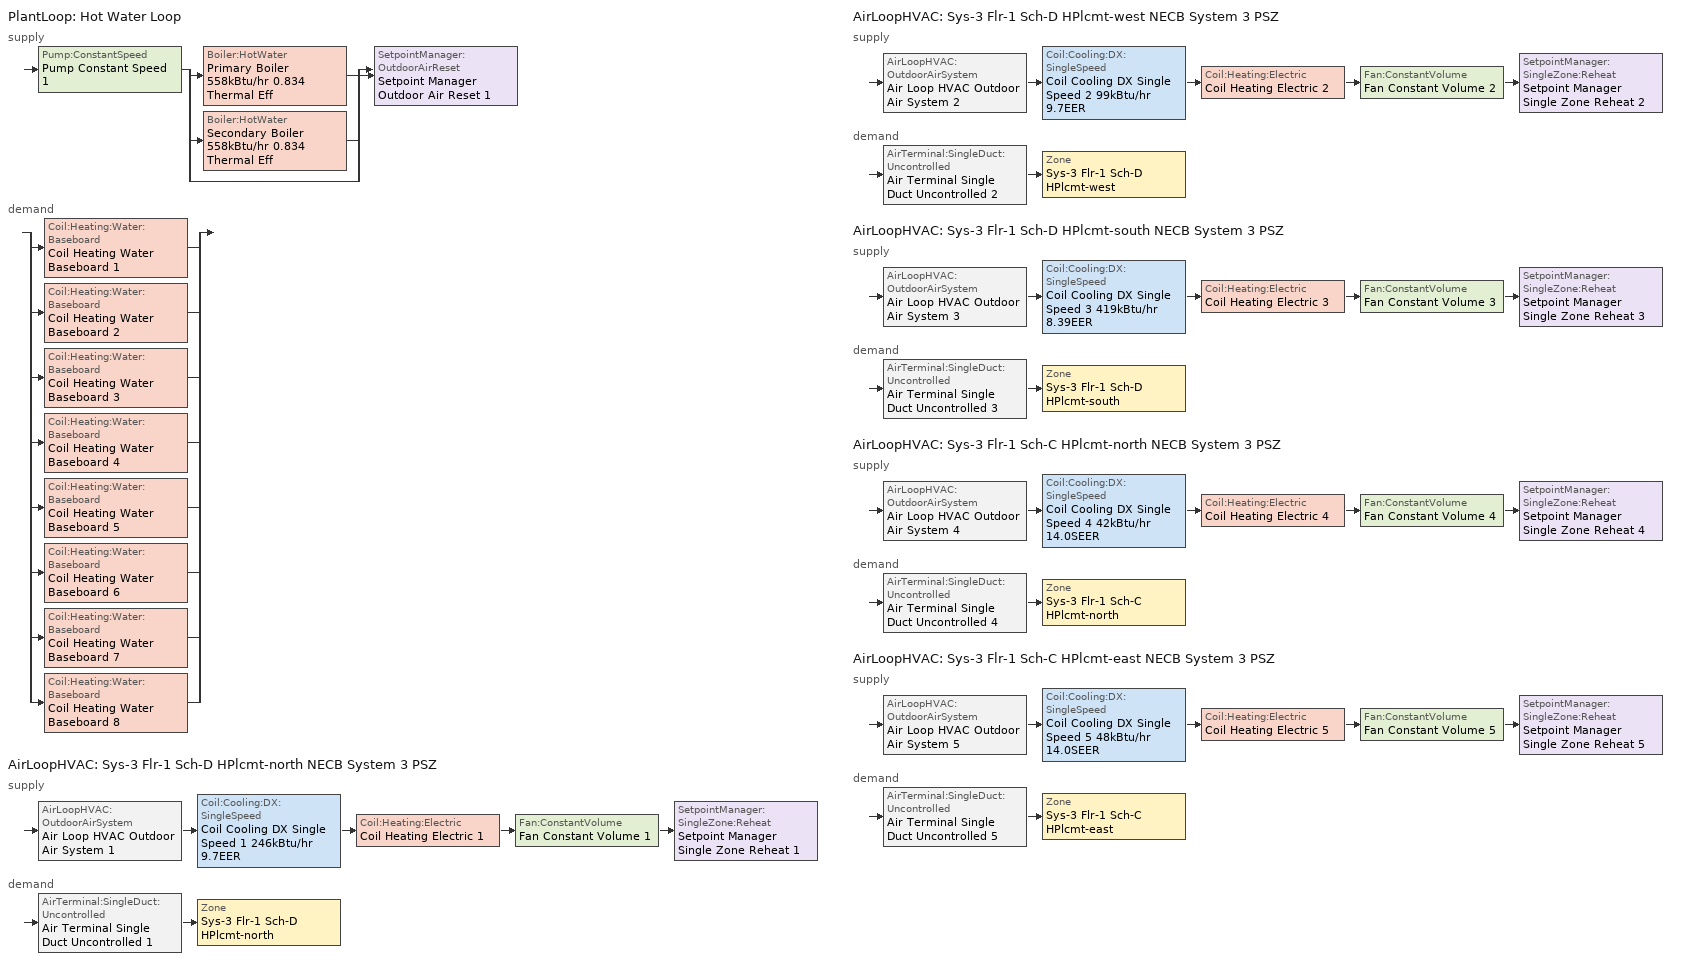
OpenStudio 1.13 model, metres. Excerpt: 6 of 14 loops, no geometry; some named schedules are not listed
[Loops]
PlantLoop 'Hot Water Loop'
 supply: Pump:ConstantSpeed 'Pump Constant Speed 1' > split
  | Boiler:HotWater 'Primary Boiler 558kBtu/hr 0.834 Thermal Eff'
  | Boiler:HotWater 'Secondary Boiler 558kBtu/hr 0.834 Thermal Eff'
  | bypass
  join > SetpointManager:OutdoorAirReset 'Setpoint Manager Outdoor Air Reset 1'
 demand: split
  | Coil:Heating:Water:Baseboard 'Coil Heating Water Baseboard 1'
  | Coil:Heating:Water:Baseboard 'Coil Heating Water Baseboard 2'
  | Coil:Heating:Water:Baseboard 'Coil Heating Water Baseboard 3'
  | Coil:Heating:Water:Baseboard 'Coil Heating Water Baseboard 4'
  | Coil:Heating:Water:Baseboard 'Coil Heating Water Baseboard 5'
  | Coil:Heating:Water:Baseboard 'Coil Heating Water Baseboard 6'
  | Coil:Heating:Water:Baseboard 'Coil Heating Water Baseboard 7'
  | Coil:Heating:Water:Baseboard 'Coil Heating Water Baseboard 8'
AirLoopHVAC 'Sys-3 Flr-1 Sch-D HPlcmt-north NECB System 3 PSZ'
 supply: AirLoopHVAC:OutdoorAirSystem 'Air Loop HVAC Outdoor Air System 1' > Coil:Cooling:DX:SingleSpeed 'Coil Cooling DX Single Speed 1 246kBtu/hr 9.7EER' > Coil:Heating:Electric 'Coil Heating Electric 1' > Fan:ConstantVolume 'Fan Constant Volume 1' > SetpointManager:SingleZone:Reheat 'Setpoint Manager Single Zone Reheat 1'
 demand: AirTerminal:SingleDuct:Uncontrolled 'Air Terminal Single Duct Uncontrolled 1' > Zone 'Sys-3 Flr-1 Sch-D HPlcmt-north'
AirLoopHVAC 'Sys-3 Flr-1 Sch-D HPlcmt-west NECB System 3 PSZ'
 supply: AirLoopHVAC:OutdoorAirSystem 'Air Loop HVAC Outdoor Air System 2' > Coil:Cooling:DX:SingleSpeed 'Coil Cooling DX Single Speed 2 99kBtu/hr 9.7EER' > Coil:Heating:Electric 'Coil Heating Electric 2' > Fan:ConstantVolume 'Fan Constant Volume 2' > SetpointManager:SingleZone:Reheat 'Setpoint Manager Single Zone Reheat 2'
 demand: AirTerminal:SingleDuct:Uncontrolled 'Air Terminal Single Duct Uncontrolled 2' > Zone 'Sys-3 Flr-1 Sch-D HPlcmt-west'
AirLoopHVAC 'Sys-3 Flr-1 Sch-D HPlcmt-south NECB System 3 PSZ'
 supply: AirLoopHVAC:OutdoorAirSystem 'Air Loop HVAC Outdoor Air System 3' > Coil:Cooling:DX:SingleSpeed 'Coil Cooling DX Single Speed 3 419kBtu/hr 8.39EER' > Coil:Heating:Electric 'Coil Heating Electric 3' > Fan:ConstantVolume 'Fan Constant Volume 3' > SetpointManager:SingleZone:Reheat 'Setpoint Manager Single Zone Reheat 3'
 demand: AirTerminal:SingleDuct:Uncontrolled 'Air Terminal Single Duct Uncontrolled 3' > Zone 'Sys-3 Flr-1 Sch-D HPlcmt-south'
AirLoopHVAC 'Sys-3 Flr-1 Sch-C HPlcmt-north NECB System 3 PSZ'
 supply: AirLoopHVAC:OutdoorAirSystem 'Air Loop HVAC Outdoor Air System 4' > Coil:Cooling:DX:SingleSpeed 'Coil Cooling DX Single Speed 4 42kBtu/hr 14.0SEER' > Coil:Heating:Electric 'Coil Heating Electric 4' > Fan:ConstantVolume 'Fan Constant Volume 4' > SetpointManager:SingleZone:Reheat 'Setpoint Manager Single Zone Reheat 4'
 demand: AirTerminal:SingleDuct:Uncontrolled 'Air Terminal Single Duct Uncontrolled 4' > Zone 'Sys-3 Flr-1 Sch-C HPlcmt-north'
AirLoopHVAC 'Sys-3 Flr-1 Sch-C HPlcmt-east NECB System 3 PSZ'
 supply: AirLoopHVAC:OutdoorAirSystem 'Air Loop HVAC Outdoor Air System 5' > Coil:Cooling:DX:SingleSpeed 'Coil Cooling DX Single Speed 5 48kBtu/hr 14.0SEER' > Coil:Heating:Electric 'Coil Heating Electric 5' > Fan:ConstantVolume 'Fan Constant Volume 5' > SetpointManager:SingleZone:Reheat 'Setpoint Manager Single Zone Reheat 5'
 demand: AirTerminal:SingleDuct:Uncontrolled 'Air Terminal Single Duct Uncontrolled 5' > Zone 'Sys-3 Flr-1 Sch-C HPlcmt-east'
[Sizing:Zone] Zone Cooling Design Supply Air Temperature Input Method=SupplyAirTemperature; Zone Cooling Design Supply Air Temperature {C}=13; Zone Cooling Design Supply Air Temperature Difference {deltaC}=11.11; Zone Heating Design Supply Air Temperature Input Method=SupplyAirTemperature; Zone Heating Design Supply Air Temperature {C}=43; Zone Heating Design Supply Air Temperature Difference {deltaC}=11.11; Zone Cooling Design Supply Air Humidity Ratio {kg-H2O/kg-air}=0.0085; Zone Heating Design Supply Air Humidity Ratio {kg-H2O/kg-air}=0.008; Zone Heating Sizing Factor=1.3; Zone Cooling Sizing Factor=1.1; Cooling Design Air Flow Method=DesignDay; Heating Design Air Flow Method=DesignDay; Account for Dedicated Outdoor Air System=No; Dedicated Outdoor Air System Control Strategy=NeutralSupplyAir; Dedicated Outdoor Air Low Setpoint Temperature for Design {C}=autosize; Dedicated Outdoor Air High Setpoint Temperature for Design {C}=autosize
Sys-3 Flr-1 Sch-D HPlcmt-north; Sys-3 Flr-1 Sch-D HPlcmt-west; Sys-3 Flr-1 Sch-D HPlcmt-south; Sys-3 Flr-1 Sch-C HPlcmt-north; Sys-3 Flr-1 Sch-C HPlcmt-east
[Zone equipment]
Sys-3 Flr-1 Sch-D HPlcmt-north: Air Terminal Single Duct Uncontrolled 1, Zone HVAC Baseboard Convective Water 1
Sys-3 Flr-1 Sch-D HPlcmt-west: Air Terminal Single Duct Uncontrolled 2, Zone HVAC Baseboard Convective Water 2
Sys-3 Flr-1 Sch-D HPlcmt-south: Air Terminal Single Duct Uncontrolled 3, Zone HVAC Baseboard Convective Water 3
Sys-3 Flr-1 Sch-C HPlcmt-north: Air Terminal Single Duct Uncontrolled 4, Zone HVAC Baseboard Convective Water 4
Sys-3 Flr-1 Sch-C HPlcmt-east: Air Terminal Single Duct Uncontrolled 5, Zone HVAC Baseboard Convective Water 5
[PlantLoop]
Hot Water Loop: Fluid Type=Water; Plant Loop Volume {m3}=Autocalculate; Load Distribution Scheme=Optimal
[Sizing:Plant]
Hot Water Loop: Loop Type=Heating; Design Loop Exit Temperature {C}=82; Loop Design Temperature Difference {deltaC}=16; Sizing Option=NonCoincident; Zone Timesteps in Averaging Window=1; Coincident Sizing Factor Mode=None
[Pump:ConstantSpeed]
Pump Constant Speed 1: Rated Flow Rate {m3/s}=autosize; Rated Pump Head {Pa}=179352; Rated Power Consumption {W}=autosize; Motor Efficiency=0.865; Fraction of Motor Inefficiencies to Fluid Stream=0; Pump Control Type=Intermittent
[Boiler:HotWater] Fuel Type=FuelOil#1; Nominal Capacity {W}=163458; Nominal Thermal Efficiency=0.834; Water Outlet Upper Temperature Limit {C}=99; Boiler Flow Mode=ConstantFlow; Parasitic Electric Load {W}=0; Sizing Factor=1
Name | Normalized Boiler Efficiency Curve
Primary Boiler 558kBtu/hr 0.834 Thermal Eff | BOILER-EFFFPLR-NECB2011
Secondary Boiler 558kBtu/hr 0.834 Thermal Eff | BOILER-EFFFPLR-NECB2011 2
[SetpointManager:OutdoorAirReset]
Setpoint Manager Outdoor Air Reset 1: Control Variable=Temperature; Setpoint at Outdoor Low Temperature {C}=82; Outdoor Low Temperature {C}=-16; Setpoint at Outdoor High Temperature {C}=60; Outdoor High Temperature {C}=0
[AirLoopHVAC] Design Supply Air Flow Rate {m3/s}=AutoSize
Name | Availability Schedule | Availability Manager
Sys-3 Flr-1 Sch-D HPlcmt-north NECB System 3 PSZ | Sys-3 Flr-1 Sch-D HPlcmt-north NECB System 3 PSZ Occ Sch | Availability Manager Night Cycle 6
Sys-3 Flr-1 Sch-D HPlcmt-west NECB System 3 PSZ | Sys-3 Flr-1 Sch-D HPlcmt-west NECB System 3 PSZ Occ Sch | Availability Manager Night Cycle 8
Sys-3 Flr-1 Sch-D HPlcmt-south NECB System 3 PSZ | Sys-3 Flr-1 Sch-D HPlcmt-south NECB System 3 PSZ Occ Sch | Availability Manager Night Cycle 7
Sys-3 Flr-1 Sch-C HPlcmt-north NECB System 3 PSZ | Sys-3 Flr-1 Sch-C HPlcmt-north NECB System 3 PSZ Occ Sch | Availability Manager Night Cycle 4
Sys-3 Flr-1 Sch-C HPlcmt-east NECB System 3 PSZ | Sys-3 Flr-1 Sch-C HPlcmt-east NECB System 3 PSZ Occ Sch | Availability Manager Night Cycle 3
[Sizing:System] Type of Load to Size On=Sensible; Design Outdoor Air Flow Rate {m3/s}=Autosize; Minimum System Air Flow Ratio=1; Preheat Design Temperature {C}=7; Preheat Design Humidity Ratio {kg-H2O/kg-Air}=0.008; Precool Design Temperature {C}=13; Precool Design Humidity Ratio {kg-H2O/kg-Air}=0.008; Central Cooling Design Supply Air Temperature {C}=13; Central Heating Design Supply Air Temperature {C}=43; Sizing Option=NonCoincident; 100% Outdoor Air in Cooling=No; 100% Outdoor Air in Heating=No; Central Cooling Design Supply Air Humidity Ratio {kg-H2O/kg-Air}=0.0085; Central Heating Design Supply Air Humidity Ratio {kg-H2O/kg-Air}=0.008; Cooling Design Air Flow Method=DesignDay; Cooling Design Air Flow Rate {m3/s}=0; Heating Design Air Flow Method=DesignDay; Heating Design Air Flow Rate {m3/s}=0; System Outdoor Air Method=ZoneSum; Zone Maximum Outdoor Air Fraction=1; Cooling Supply Air Flow Rate Per Floor Area {m3/s-m2}=0.00996765; Cooling Fraction of Autosized Cooling Supply Air Flow Rate=1; Cooling Supply Air Flow Rate Per Unit Cooling Capacity {m3/s-W}=3.94755e-05; Heating Supply Air Flow Rate Per Floor Area {m3/s-m2}=0.00996765; Heating Fraction of Autosized Heating Supply Air Flow Rate=1; Heating Fraction of Autosized Cooling Supply Air Flow Rate=1; Heating Supply Air Flow Rate Per Unit Heating Capacity {m3/s-W}=3.15882e-05; Cooling Design Capacity Method=CoolingDesignCapacity; Cooling Design Capacity {W}=autosize; Cooling Design Capacity Per Floor Area {W/m2}=234.7; Fraction of Autosized Cooling Design Capacity=1; Heating Design Capacity Method=HeatingDesignCapacity; Heating Design Capacity {W}=autosize; Heating Design Capacity Per Floor Area {W/m2}=157; Fraction of Autosized Heating Design Capacity=1; Central Cooling Capacity Control Method=OnOff
Sys-3 Flr-1 Sch-D HPlcmt-north NECB System 3 PSZ; Sys-3 Flr-1 Sch-D HPlcmt-west NECB System 3 PSZ; Sys-3 Flr-1 Sch-D HPlcmt-south NECB System 3 PSZ; Sys-3 Flr-1 Sch-C HPlcmt-north NECB System 3 PSZ; Sys-3 Flr-1 Sch-C HPlcmt-east NECB System 3 PSZ
[Fan:ConstantVolume] Availability Schedule=Always On Discrete; Fan Efficiency=0.39975; Pressure Rise {Pa}=640; Maximum Flow Rate {m3/s}=AutoSize; Motor Efficiency=0.615
Fan Constant Volume 1; Fan Constant Volume 2; Fan Constant Volume 3; Fan Constant Volume 4; Fan Constant Volume 5
[Coil:Heating:Electric] Availability Schedule=Always On Discrete
Coil Heating Electric 1; Coil Heating Electric 2; Coil Heating Electric 3; Coil Heating Electric 4; Coil Heating Electric 5
[Coil:Cooling:DX:SingleSpeed] Availability Schedule=Always On Discrete; Rated Total Cooling Capacity {W}=autosize; Rated Sensible Heat Ratio=autosize; Rated Air Flow Rate {m3/s}=autosize; Rated Evaporator Fan Power Per Volume Flow Rate {W/(m3/s)}=773.3; Condenser Type=AirCooled; Evaporative Condenser Effectiveness=0; Evaporative Condenser Air Flow Rate {m3/s}=Autosize; Evaporative Condenser Pump Rated Power Consumption {W}=Autosize; Crankcase Heater Capacity {W}=0; Maximum Outdoor Dry-Bulb Temperature for Crankcase Heater Operation {C}=0; Basin Heater Capacity {W/K}=0; Basin Heater Setpoint Temperature {C}=10
Name | Rated COP {W/W} | Total Cooling Capacity Function of Temperature Curve | Total Cooling Capacity Function of Flow Fraction Curve | Energy Input Ratio Function of Temperature Curve | Energy Input Ratio Function of Flow Fraction Curve | Part Load Fraction Correlation Curve
Coil Cooling DX Single Speed 1 246kBtu/hr 9.7EER | 3.46586 | DXCOOL-NECB2011-REF-CAPFT | DXCOOL-NECB2011-REF-CAPFFLOW | DXCOOL-NECB2011-REF-COOLEIRFT | DXCOOL-NECB2011-REF-COOLEIRFFLOW | DXCOOL-NECB2011-REF-COOLPLFFPLR
Coil Cooling DX Single Speed 2 99kBtu/hr 9.7EER | 3.35426 | DXCOOL-NECB2011-REF-CAPFT 1 | DXCOOL-NECB2011-REF-CAPFFLOW 1 | DXCOOL-NECB2011-REF-COOLEIRFT 1 | DXCOOL-NECB2011-REF-COOLEIRFFLOW 1 | DXCOOL-NECB2011-REF-COOLPLFFPLR 1
Coil Cooling DX Single Speed 3 419kBtu/hr 8.39EER | 3.11162 | DXCOOL-NECB2011-REF-CAPFT 2 | DXCOOL-NECB2011-REF-CAPFFLOW 2 | DXCOOL-NECB2011-REF-COOLEIRFT 2 | DXCOOL-NECB2011-REF-COOLEIRFFLOW 2 | DXCOOL-NECB2011-REF-COOLPLFFPLR 2
Coil Cooling DX Single Speed 4 42kBtu/hr 14.0SEER | 3.8248 | DXCOOL-NECB2011-REF-CAPFT 3 | DXCOOL-NECB2011-REF-CAPFFLOW 3 | DXCOOL-NECB2011-REF-COOLEIRFT 3 | DXCOOL-NECB2011-REF-COOLEIRFFLOW 3 | DXCOOL-NECB2011-REF-COOLPLFFPLR 3
Coil Cooling DX Single Speed 5 48kBtu/hr 14.0SEER | 3.8248 | DXCOOL-NECB2011-REF-CAPFT 4 | DXCOOL-NECB2011-REF-CAPFFLOW 4 | DXCOOL-NECB2011-REF-COOLEIRFT 4 | DXCOOL-NECB2011-REF-COOLEIRFFLOW 4 | DXCOOL-NECB2011-REF-COOLPLFFPLR 4
[Controller:OutdoorAir] Minimum Outdoor Air Flow Rate {m3/s}=Autosize; Maximum Outdoor Air Flow Rate {m3/s}=Autosize; Economizer Control Action Type=ModulateFlow; Lockout Type=NoLockout; Minimum Limit Type=FixedMinimum; High Humidity Control=No; Heat Recovery Bypass Control Type=BypassWhenWithinEconomizerLimits
Name | Economizer Control Type | Minimum Outdoor Air Schedule | Controller Mechanical Ventilation | Economizer Maximum Limit Dry-Bulb Temperature {C} | Economizer Maximum Limit Enthalpy {J/kg} | Economizer Minimum Limit Dry-Bulb Temperature {C}
Controller Outdoor Air 1 | DifferentialEnthalpy | Sys-3 Flr-1 Sch-D HPlcmt-north NECB System 3 PSZ Occ Sch | Controller Mechanical Ventilation 1
Controller Outdoor Air 2 | DifferentialEnthalpy | Sys-3 Flr-1 Sch-D HPlcmt-west NECB System 3 PSZ Occ Sch | Controller Mechanical Ventilation 2
Controller Outdoor Air 3 | DifferentialEnthalpy | Sys-3 Flr-1 Sch-D HPlcmt-south NECB System 3 PSZ Occ Sch | Controller Mechanical Ventilation 3
Controller Outdoor Air 4 | NoEconomizer | Sys-3 Flr-1 Sch-C HPlcmt-north NECB System 3 PSZ Occ Sch | Controller Mechanical Ventilation 4 | 28 | 64000 | -100
Controller Outdoor Air 5 | NoEconomizer | Sys-3 Flr-1 Sch-C HPlcmt-east NECB System 3 PSZ Occ Sch | Controller Mechanical Ventilation 5 | 28 | 64000 | -100
[Controller:MechanicalVentilation] Availability Schedule=Always On Discrete; System Outdoor Air Method=ZoneSum
Controller Mechanical Ventilation 1; Controller Mechanical Ventilation 2; Controller Mechanical Ventilation 3; Controller Mechanical Ventilation 4; Controller Mechanical Ventilation 5
[AirLoopHVAC:OutdoorAirSystem]
Name | Controller
Air Loop HVAC Outdoor Air System 1 | Controller Outdoor Air 1
Air Loop HVAC Outdoor Air System 2 | Controller Outdoor Air 2
Air Loop HVAC Outdoor Air System 3 | Controller Outdoor Air 3
Air Loop HVAC Outdoor Air System 4 | Controller Outdoor Air 4
Air Loop HVAC Outdoor Air System 5 | Controller Outdoor Air 5
[SetpointManager:SingleZone:Reheat] Minimum Supply Air Temperature {C}=12.8; Maximum Supply Air Temperature {C}=13
Name | Control Zone
Setpoint Manager Single Zone Reheat 1 | Sys-3 Flr-1 Sch-D HPlcmt-north
Setpoint Manager Single Zone Reheat 2 | Sys-3 Flr-1 Sch-D HPlcmt-west
Setpoint Manager Single Zone Reheat 3 | Sys-3 Flr-1 Sch-D HPlcmt-south
Setpoint Manager Single Zone Reheat 4 | Sys-3 Flr-1 Sch-C HPlcmt-north
Setpoint Manager Single Zone Reheat 5 | Sys-3 Flr-1 Sch-C HPlcmt-east
[AirTerminal:SingleDuct:Uncontrolled] Availability Schedule=Always On Discrete; Maximum Air Flow Rate {m3/s}=AutoSize
Air Terminal Single Duct Uncontrolled 1; Air Terminal Single Duct Uncontrolled 2; Air Terminal Single Duct Uncontrolled 3; Air Terminal Single Duct Uncontrolled 4; Air Terminal Single Duct Uncontrolled 5
[Coil:Heating:Water:Baseboard] Heating Design Capacity Method=HeatingDesignCapacity; Heating Design Capacity {W}=autosize; Heating Design Capacity Per Floor Area {W/m2}=0; Fraction of Autosized Heating Design Capacity=0.8
Coil Heating Water Baseboard 1; Coil Heating Water Baseboard 2; Coil Heating Water Baseboard 3; Coil Heating Water Baseboard 4; Coil Heating Water Baseboard 5; Coil Heating Water Baseboard 6; Coil Heating Water Baseboard 7; Coil Heating Water Baseboard 8
[ZoneHVAC:Baseboard:Convective:Water] Availability Schedule=Always On Discrete
Name | Heating Coil
Zone HVAC Baseboard Convective Water 1 | Coil Heating Water Baseboard 1
Zone HVAC Baseboard Convective Water 2 | Coil Heating Water Baseboard 2
Zone HVAC Baseboard Convective Water 3 | Coil Heating Water Baseboard 3
Zone HVAC Baseboard Convective Water 4 | Coil Heating Water Baseboard 4
Zone HVAC Baseboard Convective Water 5 | Coil Heating Water Baseboard 5
Zone HVAC Baseboard Convective Water 6 | Coil Heating Water Baseboard 6
Zone HVAC Baseboard Convective Water 7 | Coil Heating Water Baseboard 7
Zone HVAC Baseboard Convective Water 8 | Coil Heating Water Baseboard 8
[AvailabilityManager:NightCycle] Control Type=CycleOnAny; Thermostat Tolerance {deltaC}=1; Cycling Run Time {s}=3600
Availability Manager Night Cycle 3; Availability Manager Night Cycle 4; Availability Manager Night Cycle 6; Availability Manager Night Cycle 7; Availability Manager Night Cycle 8
[Schedule:Ruleset]
Name | Default Day Schedule | Summer Design Day Schedule | Winter Design Day Schedule
Sys-3 Flr-1 Sch-C HPlcmt-east NECB System 3 PSZ Occ Sch | Sys-3 Flr-1 Sch-C HPlcmt-east NECB System 3 PSZ Occ Sch Default | Sys-3 Flr-1 Sch-C HPlcmt-east NECB System 3 PSZ Occ Sch Summer Design Day | Sys-3 Flr-1 Sch-C HPlcmt-east NECB System 3 PSZ Occ Sch Winter Design Day
Sys-3 Flr-1 Sch-C HPlcmt-north NECB System 3 PSZ Occ Sch | Sys-3 Flr-1 Sch-C HPlcmt-north NECB System 3 PSZ Occ Sch Default | Sys-3 Flr-1 Sch-C HPlcmt-north NECB System 3 PSZ Occ Sch Summer Design Day | Sys-3 Flr-1 Sch-C HPlcmt-north NECB System 3 PSZ Occ Sch Winter Design Day
Sys-3 Flr-1 Sch-D HPlcmt-north NECB System 3 PSZ Occ Sch | Sys-3 Flr-1 Sch-D HPlcmt-north NECB System 3 PSZ Occ Sch Default | Sys-3 Flr-1 Sch-D HPlcmt-north NECB System 3 PSZ Occ Sch Summer Design Day | Sys-3 Flr-1 Sch-D HPlcmt-north NECB System 3 PSZ Occ Sch Winter Design Day
Sys-3 Flr-1 Sch-D HPlcmt-south NECB System 3 PSZ Occ Sch | Sys-3 Flr-1 Sch-D HPlcmt-south NECB System 3 PSZ Occ Sch Default | Sys-3 Flr-1 Sch-D HPlcmt-south NECB System 3 PSZ Occ Sch Summer Design Day | Sys-3 Flr-1 Sch-D HPlcmt-south NECB System 3 PSZ Occ Sch Winter Design Day
Sys-3 Flr-1 Sch-D HPlcmt-west NECB System 3 PSZ Occ Sch | Sys-3 Flr-1 Sch-D HPlcmt-west NECB System 3 PSZ Occ Sch Default | Sys-3 Flr-1 Sch-D HPlcmt-west NECB System 3 PSZ Occ Sch Summer Design Day | Sys-3 Flr-1 Sch-D HPlcmt-west NECB System 3 PSZ Occ Sch Winter Design Day
[Schedule:Day]
Sys-3 Flr-1 Sch-D HPlcmt-north NECB System 3 PSZ Occ Sch Default; Sys-3 Flr-1 Sch-D HPlcmt-north NECB System 3 PSZ Occ Sch Winter Design Day; Sys-3 Flr-1 Sch-D HPlcmt-north NECB System 3 PSZ Occ Sch Summer Design Day: 24, 0, 1
[Schedule:Rule] Schedule Ruleset=Sys-3 Flr-1 Sch-D HPlcmt-north NECB System 3 PSZ Occ Sch; Date Specification Type=DateRange; Start Month=1; Start Day=1; End Month=12
Sys-3 Flr-1 Sch-D HPlcmt-north NECB System 3 PSZ Occ Sch Monday Rule: Rule Order=6; Day Schedule=Sys-3 Flr-1 Sch-D HPlcmt-north NECB System 3 PSZ Occ Sch Monday; Apply Monday=Yes; End Day=25
Sys-3 Flr-1 Sch-D HPlcmt-north NECB System 3 PSZ Occ Sch Tuesday Rule: Rule Order=5; Day Schedule=Sys-3 Flr-1 Sch-D HPlcmt-north NECB System 3 PSZ Occ Sch Tuesday; End Day=26; Apply Tuesday=Yes
Sys-3 Flr-1 Sch-D HPlcmt-north NECB System 3 PSZ Occ Sch Wednesday Rule: Rule Order=4; Day Schedule=Sys-3 Flr-1 Sch-D HPlcmt-north NECB System 3 PSZ Occ Sch Wednesday; End Day=27; Apply Wednesday=Yes
Sys-3 Flr-1 Sch-D HPlcmt-north NECB System 3 PSZ Occ Sch Thursday Rule: Rule Order=3; Day Schedule=Sys-3 Flr-1 Sch-D HPlcmt-north NECB System 3 PSZ Occ Sch Thursday; End Day=28; Apply Thursday=Yes
Sys-3 Flr-1 Sch-D HPlcmt-north NECB System 3 PSZ Occ Sch Friday Rule: Rule Order=2; Day Schedule=Sys-3 Flr-1 Sch-D HPlcmt-north NECB System 3 PSZ Occ Sch Friday; End Day=29; Apply Friday=Yes
Sys-3 Flr-1 Sch-D HPlcmt-north NECB System 3 PSZ Occ Sch Saturday Rule: Rule Order=1; Day Schedule=Sys-3 Flr-1 Sch-D HPlcmt-north NECB System 3 PSZ Occ Sch Saturday; End Day=30; Apply Saturday=Yes
[Schedule:Constant]
Always On Discrete: Value=1
[Curve:Biquadratic] Minimum Value of x=13; Maximum Value of x=24; Minimum Value of y=24; Maximum Value of y=46
Name | Coefficient1 Constant | Coefficient2 x | Coefficient3 x**2 | Coefficient4 y | Coefficient5 y**2 | Coefficient6 x*y
DXCOOL-NECB2011-REF-CAPFT; DXCOOL-NECB2011-REF-CAPFT 1; DXCOOL-NECB2011-REF-CAPFT 2; DXCOOL-NECB2011-REF-CAPFT 3; DXCOOL-NECB2011-REF-CAPFT 4 | 0.867905 | 0.0142459 | 0.00055436 | -0.0075575 | 3.3e-05 | -0.0001918
DXCOOL-NECB2011-REF-COOLEIRFT; DXCOOL-NECB2011-REF-COOLEIRFT 1; DXCOOL-NECB2011-REF-COOLEIRFT 2; DXCOOL-NECB2011-REF-COOLEIRFT 3; DXCOOL-NECB2011-REF-COOLEIRFT 4 | 0.116936 | 0.0284933 | -0.0004112 | 0.0214108 | 0.00016103 | -0.0006791
[Curve:Quadratic] Coefficient1 Constant=1; Coefficient2 x=0; Coefficient3 x**2=0; Minimum Value of x=0; Maximum Value of x=1
DXCOOL-NECB2011-REF-CAPFFLOW; DXCOOL-NECB2011-REF-COOLEIRFFLOW; DXCOOL-NECB2011-REF-CAPFFLOW 1; DXCOOL-NECB2011-REF-COOLEIRFFLOW 1; DXCOOL-NECB2011-REF-CAPFFLOW 2; DXCOOL-NECB2011-REF-COOLEIRFFLOW 2; DXCOOL-NECB2011-REF-CAPFFLOW 3; DXCOOL-NECB2011-REF-COOLEIRFFLOW 3; DXCOOL-NECB2011-REF-CAPFFLOW 4; DXCOOL-NECB2011-REF-COOLEIRFFLOW 4
[Curve:Cubic] Maximum Value of x=1
Name | Coefficient1 Constant | Coefficient2 x | Coefficient3 x**2 | Coefficient4 x**3 | Minimum Value of x
DXCOOL-NECB2011-REF-COOLPLFFPLR; DXCOOL-NECB2011-REF-COOLPLFFPLR 1; DXCOOL-NECB2011-REF-COOLPLFFPLR 2; DXCOOL-NECB2011-REF-COOLPLFFPLR 3; DXCOOL-NECB2011-REF-COOLPLFFPLR 4 | 0.0277 | 4.9151 | -8.184 | 4.2702 | 0.7
BOILER-EFFFPLR-NECB2011; BOILER-EFFFPLR-NECB2011 2 | 0.2901 | 2.6664 | -3.764 | 1.82 | 0
